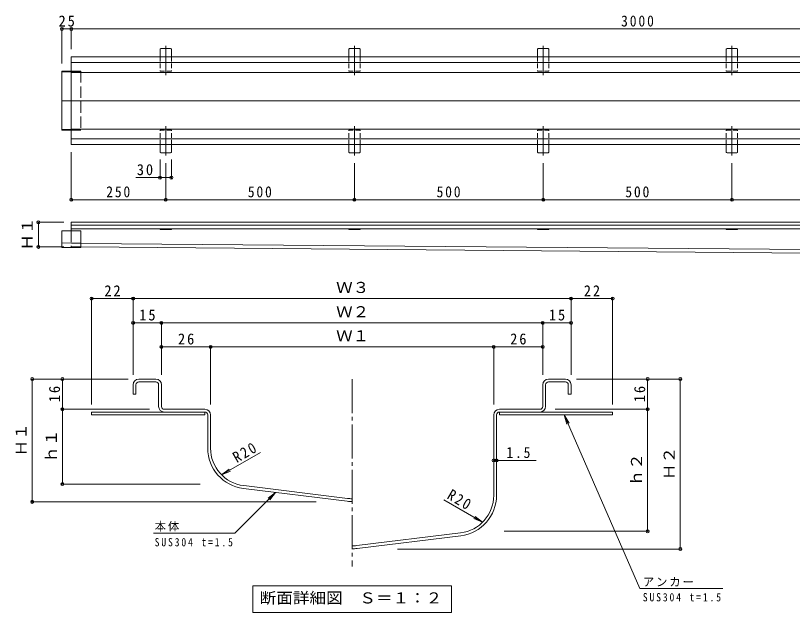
# Model space of a CAD drawing. Units: millimetres at full size, with parts at other scales. Extents: x -318 to 380, y -270 to 271.
# Drawn here: x -317.5 to 94.1, y -45 to 270.9 of the extents above; entities that cross this region are included whole.
import ezdxf
from ezdxf.enums import TextEntityAlignment as Align

# ---------------------------------------------------------------- set-up
doc = ezdxf.new("R2010")
doc.units = ezdxf.units.MM
doc.header["$LTSCALE"] = 2
doc.header["$PDMODE"] = 32
doc.header["$PDSIZE"] = 1.6
for name, pattern in [('CHAIN2', [12, 9, -1, 1, -1]), ('DASHED1', [1.8, 1.2, -0.6]), ('DASHED3', [4, 3, -1])]:
    doc.linetypes.add(name, pattern=pattern)
for name, color, linetype, lineweight in [('0-1_躯体', 2, 'Continuous', 9), ('0-2_仕上', 3, 'Continuous', 9), ('0-3_建具', 4, 'Continuous', 9), ('0-4_その他', 7, 'Continuous', 9), ('D-2', 3, 'Continuous', 9), ('D-3', 4, 'Continuous', 9), ('D-4', 7, 'Continuous', 9), ('D-5', 7, 'Continuous', 9)]:
    doc.layers.add(name, color=color, linetype=linetype, lineweight=lineweight)
doc.styles.add('ＭＳ ゴシック', font='')
doc.styles.get('ＭＳ ゴシック').set_extended_font_data('MS Gothic')

msp = doc.modelspace()

# ---------------------------------------------------------------- linework, layer by layer
at = {"layer": '0-1_躯体'}
for p, q in [((-292.962, 241.482), (-292.962, 210.282)), ((-287.962, 241.482), (-292.962, 241.482)), ((-287.962, 241.182), (-292.962, 241.182)), ((-287.962, 225.882), (-292.962, 225.882)), ((-287.962, 210.582), (-292.962, 210.582)), ((-287.962, 210.282), (-292.962, 210.282)), ((-292.962, 157.011), (-282.962, 157.011)), ((-292.962, 157.011), (-292.962, 148.254)), ((-282.962, 157.011), (-282.962, 148.166)), ((-282.962, 150.528), (-292.962, 150.616)), ((-282.962, 148.166), (-292.962, 148.254))]:
    msp.add_line(p, q, dxfattribs=at)
at = {"layer": '0-1_躯体', "linetype": 'DASHED3'}
for p, q in [((-282.962, 241.482), (-287.962, 241.482)), ((-282.962, 241.182), (-287.962, 241.182)), ((-282.962, 210.582), (-287.962, 210.582))]:
    msp.add_line(p, q, dxfattribs=at)
msp.add_lwpolyline([(-282.962, 241.482), (-282.962, 210.282), (-287.962, 210.282)], dxfattribs=at)
at = {"layer": '0-2_仕上'}
for p, q in [((-240.962, 253.082), (-240.962, 249.082)), ((-240.562, 253.482), (-235.362, 253.482)), ((-234.962, 253.082), (-234.962, 249.082)), ((-140.962, 253.082), (-140.962, 249.082)), ((-140.562, 253.482), (-135.362, 253.482)), ((-134.962, 253.082), (-134.962, 249.082)), ((-40.962, 253.082), (-40.962, 249.082)), ((-40.562, 253.482), (-35.362, 253.482)), ((-34.962, 253.082), (-34.962, 249.082)), ((59.038, 253.082), (59.038, 249.082)), ((59.438, 253.482), (64.638, 253.482)), ((65.038, 253.082), (65.038, 249.082)), ((-240.962, 198.682), (-240.962, 202.682)), ((-234.962, 198.682), (-234.962, 202.682)), ((-140.962, 198.682), (-140.962, 202.682)), ((-134.962, 198.682), (-134.962, 202.682)), ((-40.962, 198.682), (-40.962, 202.682)), ((-34.962, 198.682), (-34.962, 202.682)), ((59.038, 198.682), (59.038, 202.682)), ((65.038, 198.682), (65.038, 202.682)), ((-240.562, 198.282), (-235.362, 198.282)), ((-140.562, 198.282), (-135.362, 198.282)), ((-40.562, 198.282), (-35.362, 198.282)), ((59.438, 198.282), (64.638, 198.282)), ((-240.962, 157.711), (-240.962, 158.011)), ((-240.962, 158.011), (-234.962, 158.011)), ((-240.962, 157.711), (-234.962, 157.711)), ((-234.962, 157.711), (-234.962, 158.011)), ((-140.962, 157.711), (-140.962, 158.011)), ((-140.962, 158.011), (-134.962, 158.011)), ((-140.962, 157.711), (-134.962, 157.711)), ((-134.962, 157.711), (-134.962, 158.011)), ((-40.962, 157.711), (-40.962, 158.011)), ((-40.962, 158.011), (-34.962, 158.011)), ((-40.962, 157.711), (-34.962, 157.711)), ((-34.962, 157.711), (-34.962, 158.011)), ((59.038, 157.711), (59.038, 158.011)), ((59.038, 158.011), (65.038, 158.011)), ((59.038, 157.711), (65.038, 157.711)), ((65.038, 157.711), (65.038, 158.011))]:
    msp.add_line(p, q, dxfattribs=at)
at = {"layer": '0-2_仕上', "linetype": 'CHAIN2'}
for p, q in [((-237.962, 254.88), (-237.962, 239.41)), ((-137.962, 254.88), (-137.962, 239.41)), ((-37.962, 254.88), (-37.962, 239.41)), ((62.038, 254.88), (62.038, 239.41)), ((-237.962, 196.883), (-237.962, 212.354)), ((-137.962, 196.883), (-137.962, 212.354)), ((-37.962, 196.883), (-37.962, 212.354)), ((62.038, 196.883), (62.038, 212.354))]:
    msp.add_line(p, q, dxfattribs=at)
at = {"layer": '0-2_仕上', "linetype": 'DASHED1'}
for p, q in [((-240.962, 249.082), (-240.962, 241.482)), ((-234.962, 249.082), (-234.962, 241.482)), ((-140.962, 249.082), (-140.962, 241.482)), ((-134.962, 249.082), (-134.962, 241.482)), ((-40.962, 249.082), (-40.962, 241.482)), ((-34.962, 249.082), (-34.962, 241.482)), ((59.038, 249.082), (59.038, 241.482)), ((65.038, 249.082), (65.038, 241.482)), ((-240.962, 241.482), (-234.962, 241.482)), ((-140.962, 241.482), (-134.962, 241.482)), ((-40.962, 241.482), (-34.962, 241.482)), ((59.038, 241.482), (65.038, 241.482)), ((-240.962, 210.282), (-234.962, 210.282)), ((-240.962, 202.682), (-240.962, 210.282)), ((-234.962, 202.682), (-234.962, 210.282)), ((-140.962, 210.282), (-134.962, 210.282)), ((-140.962, 202.682), (-140.962, 210.282)), ((-134.962, 202.682), (-134.962, 210.282)), ((-40.962, 210.282), (-34.962, 210.282)), ((-40.962, 202.682), (-40.962, 210.282)), ((-34.962, 202.682), (-34.962, 210.282)), ((59.038, 210.282), (65.038, 210.282)), ((59.038, 202.682), (59.038, 210.282)), ((65.038, 202.682), (65.038, 210.282))]:
    msp.add_line(p, q, dxfattribs=at)
at = {"layer": '0-2_仕上'}
for centre, start, end in [((-240.562, 253.082), 90, 180), ((-235.362, 253.082), 0, 90), ((-140.562, 253.082), 90, 180), ((-135.362, 253.082), 0, 90), ((-40.562, 253.082), 90, 180), ((-35.362, 253.082), 0, 90), ((59.438, 253.082), 90, 180), ((64.638, 253.082), 0, 90), ((-240.562, 198.682), 180, 270), ((-235.362, 198.682), 270, 0), ((-140.562, 198.682), 180, 270), ((-135.362, 198.682), 270, 0), ((-40.562, 198.682), 180, 270), ((-35.362, 198.682), 270, 0), ((59.438, 198.682), 180, 270), ((64.638, 198.682), 270, 0)]:
    msp.add_arc(centre, 0.4, start, end, dxfattribs=at)
at = {"layer": '0-3_建具'}
for p, q in [((-287.962, 202.682), (-287.962, 249.082)), ((312.038, 246.082), (-287.962, 246.082)), ((312.038, 240.882), (-287.962, 240.882)), ((312.038, 225.882), (-287.962, 225.882)), ((312.038, 210.882), (-287.962, 210.882)), ((312.038, 205.682), (-287.962, 205.682)), ((312.038, 202.682), (-287.962, 202.682)), ((-287.962, 161.511), (312.038, 161.511)), ((-287.962, 161.511), (-287.962, 157.011)), ((-287.962, 159.911), (312.038, 159.911)), ((-287.962, 158.011), (312.038, 158.011)), ((-282.962, 150.347), (312.038, 145.389)), ((-282.962, 148.469), (312.038, 143.511))]:
    msp.add_line(p, q, dxfattribs=at)
at = {"layer": '0-3_建具', "linetype": 'DASHED3'}
for p, q in [((-287.962, 157.011), (-287.962, 148.511)), ((-287.962, 148.511), (-282.962, 148.469)), ((-287.946, 150.389), (-282.962, 150.347))]:
    msp.add_line(p, q, dxfattribs=at)
at = {"layer": '0-3_建具'}
msp.add_lwpolyline([(312.038, 202.682), (312.038, 249.082), (-287.962, 249.082)], dxfattribs=at)
at = {"layer": '0-4_その他'}
for p, q in [((-292.962, 264.449), (-292.962, 245.482)), ((-287.962, 263.849), (-292.962, 263.849)), ((-287.962, 264.449), (-287.962, 253.082)), ((312.038, 263.849), (-287.962, 263.849)), ((-287.962, 172.85), (-287.962, 198.682)), ((-240.962, 184.564), (-240.962, 194.682)), ((-234.962, 184.564), (-234.962, 194.682)), ((-237.962, 172.85), (-237.962, 192.883)), ((-137.962, 172.85), (-137.962, 192.883)), ((-37.962, 172.85), (-37.962, 192.883)), ((62.038, 172.85), (62.038, 192.883)), ((-240.962, 185.164), (-253.812, 185.164)), ((-240.962, 185.164), (-234.962, 185.164)), ((-287.962, 173.45), (-237.962, 173.45)), ((-237.962, 173.45), (-137.962, 173.45)), ((-137.962, 173.45), (-37.962, 173.45)), ((-37.962, 173.45), (62.038, 173.45)), ((62.038, 173.45), (162.038, 173.45)), ((-306.005, 161.511), (-291.962, 161.511)), ((-305.405, 161.511), (-305.405, 148.511)), ((-306.005, 148.511), (-291.962, 148.511))]:
    msp.add_line(p, q, dxfattribs=at)
for p in [(-292.962, 263.849), (-287.962, 263.849), (-240.962, 185.164), (-234.962, 185.164), (-287.962, 173.45), (-237.962, 173.45), (-137.962, 173.45), (-37.962, 173.45), (62.038, 173.45), (-305.405, 161.511), (-305.405, 148.511)]:
    msp.add_point(p, dxfattribs=at)
at = {"layer": 'D-2'}
for points in [[(-277.195, 59.56), (-217.195, 59.56), (-217.195, 61.06), (-277.195, 61.06)], [(-1.195, 59.56), (-61.195, 59.56), (-61.195, 61.06), (-1.195, 61.06)]]:
    msp.add_lwpolyline(points, close=True, dxfattribs=at)
at = {"layer": 'D-3'}
for p, q in [((-243.195, 78.56), (-252.195, 78.56)), ((-35.195, 78.56), (-26.195, 78.56)), ((-253.695, 75.56), (-253.695, 70.56)), ((-243.154, 77.06), (-252.205, 77.06)), ((-241.695, 64.06), (-241.695, 75.56)), ((-240.195, 64.06), (-240.195, 75.56)), ((-38.195, 75.56), (-38.195, 64.06)), ((-36.695, 64.06), (-36.695, 75.56)), ((-35.195, 77.06), (-26.195, 77.06)), ((-24.695, 75.56), (-24.695, 70.56)), ((-238.695, 62.56), (-217.195, 62.56)), ((-61.195, 62.56), (-39.695, 62.56)), ((-238.695, 61.06), (-217.195, 61.06)), ((-215.695, 59.56), (-215.695, 41.975)), ((-214.195, 41.975), (-214.195, 59.56)), ((-64.195, 16.975), (-64.195, 59.56)), ((-62.695, 59.56), (-62.695, 16.975)), ((-61.195, 61.06), (-39.695, 61.06)), ((-196.815, 20.635), (-141.815, 13.882)), ((-196.632, 22.124), (-141.632, 15.371)), ((-81.757, -2.876), (-136.757, -9.629)), ((-81.574, -4.365), (-136.575, -11.118))]:
    msp.add_line(p, q, dxfattribs=at)
at = {"layer": 'D-3', "linetype": 'CHAIN2'}
for q in [(-139.195, 69.883), (-139.195, -20.74)]:
    msp.add_line((-139.195, 78.56), q, dxfattribs=at)
at = {"layer": 'D-3'}
for points in [[(-255.195, 75.56), (-255.195, 70.56), (-253.695, 70.56)], [(-23.195, 75.56), (-23.195, 70.56), (-24.695, 70.56)]]:
    msp.add_lwpolyline(points, dxfattribs=at)
for centre, radius, start, end in [((-252.195, 75.56), 3, 90, 180), ((-243.195, 75.56), 3, 0, 90), ((-35.195, 75.56), 3, 90, 180), ((-26.195, 75.56), 3, 0, 90), ((-252.195, 75.56), 1.5, 90, 180), ((-243.195, 75.56), 1.5, 0, 90), ((-35.195, 75.56), 1.5, 90, 180), ((-26.195, 75.56), 1.5, 0, 90), ((-238.695, 64.06), 3, 180, 270), ((-238.695, 64.06), 1.5, 180, 270), ((-217.195, 59.56), 3, 0, 90), ((-61.195, 59.56), 3, 90, 180), ((-39.695, 64.06), 3, 270, 0), ((-39.695, 64.06), 1.5, 270, 0), ((-217.195, 59.56), 1.5, 0, 90), ((-61.195, 59.56), 1.5, 90, 180), ((-194.195, 41.975), 21.5, 180, 263), ((-194.195, 41.975), 20, 180, 263), ((-84.195, 16.975), 20, 277, 0), ((-84.195, 16.975), 21.5, 277, 0), ((-139.195, 35.222), 21.5, 263, 270), ((-139.195, 35.222), 20, 263, 270), ((-139.195, 10.222), 20, 270, 277), ((-139.195, 10.222), 21.5, 270, 277)]:
    msp.add_arc(centre, radius, start, end, dxfattribs=at)
at = {"layer": 'D-4'}
for p, q in [((-277.195, 121.738), (-277.195, 65.06)), ((-255.195, 121.138), (-277.195, 121.138)), ((-255.195, 121.738), (-255.195, 80.846)), ((-255.195, 121.138), (-23.195, 121.138)), ((-23.195, 121.738), (-23.195, 80.846)), ((-23.195, 121.138), (-1.195, 121.138)), ((-1.195, 121.738), (-1.195, 65.06)), ((-240.195, 108.281), (-255.195, 108.281)), ((-240.195, 108.881), (-240.195, 80.846)), ((-240.195, 108.281), (-38.195, 108.281)), ((-38.195, 108.881), (-38.195, 80.846)), ((-38.195, 108.281), (-23.195, 108.281)), ((-214.195, 95.574), (-240.195, 95.574)), ((-214.195, 96.174), (-214.195, 65.046)), ((-214.195, 95.574), (-64.195, 95.574)), ((-64.195, 96.174), (-64.195, 65.046)), ((-64.195, 95.574), (-38.195, 95.574)), ((-309.273, 78.56), (-257.932, 78.56)), ((-308.673, 78.56), (-308.673, 13.56)), ((-292.671, 62.56), (-292.671, 78.56)), ((35.261, 78.56), (-20.292, 78.56)), ((17.341, 78.56), (17.341, 62.56)), ((34.661, 78.56), (34.661, -11.44)), ((-293.271, 62.56), (-246.536, 62.56)), ((-292.671, 62.56), (-292.671, 22.953)), ((17.941, 62.56), (-31.692, 62.56)), ((17.341, 62.56), (17.341, -2.047)), ((-64.195, 35.468), (-62.695, 35.468)), ((-62.695, 35.468), (-41.768, 35.468)), ((-293.271, 22.953), (-219.695, 22.953)), ((-309.273, 13.56), (-158.281, 13.56)), ((17.941, -2.047), (-58.695, -2.047)), ((35.261, -11.44), (-115.195, -11.44))]:
    msp.add_line(p, q, dxfattribs=at)
for p in [(-277.195, 121.138), (-255.195, 121.138), (-23.195, 121.138), (-1.195, 121.138), (-255.195, 108.281), (-240.195, 108.281), (-38.195, 108.281), (-23.195, 108.281), (-240.195, 95.574), (-214.195, 95.574), (-64.195, 95.574), (-38.195, 95.574), (-308.673, 78.56), (-292.671, 78.56), (17.341, 78.56), (34.661, 78.56), (-292.671, 62.56), (17.341, 62.56), (-64.195, 35.468), (-62.695, 35.468), (-292.671, 22.953), (-308.673, 13.56), (17.341, -2.047), (34.661, -11.44)]:
    msp.add_point(p, dxfattribs=at)
at = {"layer": 'D-5'}
for p, q in [((-26.85, 59.56), (-25.468, 54.755)), ((-187.796, 39.692), (-208.337, 27.833)), ((-208.337, 27.833), (-204.37, 30.877)), ((-208.337, 27.833), (-203.718, 29.746)), ((-179.71, 18.535), (-183.676, 15.491)), ((-90.593, 14.693), (-70.052, 2.833)), ((-70.052, 2.833), (-74.672, 4.747)), ((-70.052, 2.833), (-74.019, 5.877)), ((-244.418, -3.104), (-201.349, -3.104)), ((-191.795, -30.987), (-86.595, -30.987)), ((-191.795, -30.987), (-191.795, -44.987)), ((-86.595, -30.987), (-86.595, -44.987)), ((13.169, -32.248), (57.26, -32.248)), ((-191.795, -44.987), (-86.595, -44.987))]:
    msp.add_line(p, q, dxfattribs=at)
for points in [[(13.169, -32.248), (-26.85, 59.56), (-24.271, 55.277)], [(-201.349, -3.104), (-179.71, 18.535), (-182.753, 14.568)]]:
    msp.add_lwpolyline(points, dxfattribs=at)

# ---------------------------------------------------------------- texts
at = {"layer": '0-4_その他', "color": 2, "style": 'ＭＳ ゴシック', "width": 1.1}
msp.add_text('Ｈ１', height=5.865, rotation=90, dxfattribs=at).set_placement((-306.605, 146.511), align=Align.BOTTOM_LEFT)
at = {"layer": '0-4_その他', "color": 2, "char_height": 5.865, "attachment_point": 7, "style": 'ＭＳ ゴシック'}
for s, insert in [('\\T1.27;\\W0.95;25', (-294.712, 265.049)), ('\\T1.28;\\W0.9;3000', (3.288, 265.049)), ('\\T1.27;\\W0.95;30', (-253.252, 186.364)), ('\\T1.27;\\W0.9;250', (-269.462, 174.65)), ('\\T1.27;\\W0.9;500', (-194.462, 174.65)), ('\\T1.27;\\W0.9;500', (-94.462, 174.65)), ('\\T1.27;\\W0.9;500', (5.538, 174.65))]:
    msp.add_mtext(s, dxfattribs=dict(at, insert=insert))
at = {"layer": 'D-4', "color": 2, "style": 'ＭＳ ゴシック', "width": 1.1}
for s, p in [('Ｗ３', (-147.695, 122.338)), ('Ｗ２', (-147.695, 109.481)), ('Ｗ１', (-147.695, 96.774))]:
    msp.add_text(s, height=5.865, dxfattribs=at).set_placement(p, align=Align.BOTTOM_LEFT)
for s, p in [('Ｈ１', (-309.873, 37.56)), ('ｈ１', (-293.871, 34.257)), ('ｈ２', (16.141, 21.757)), ('Ｈ２', (33.461, 25.06))]:
    msp.add_text(s, height=5.865, rotation=90, dxfattribs=at).set_placement(p, align=Align.BOTTOM_LEFT)
at = {"layer": 'D-4', "color": 2, "char_height": 5.865, "attachment_point": 7, "style": 'ＭＳ ゴシック'}
for s, insert in [('\\T1.27;\\W0.95;22', (-270.445, 122.338)), ('\\T1.27;\\W0.95;22', (-16.445, 122.338)), ('\\T1.27;\\W0.95;15', (-251.945, 109.481)), ('\\T1.27;\\W0.95;15', (-34.945, 109.481)), ('\\T1.27;\\W0.95;26', (-231.445, 96.774)), ('\\T1.27;\\W0.95;26', (-55.445, 96.774)), ('\\T1.27;\\W0.9;1.5', (-57.463, 36.668))]:
    msp.add_mtext(s, dxfattribs=dict(at, insert=insert))
at = {"layer": 'D-4', "color": 2, "char_height": 5.865, "attachment_point": 7, "rotation": 90, "style": 'ＭＳ ゴシック'}
for insert in [(-293.871, 66.31), (16.141, 66.31)]:
    msp.add_mtext('\\T1.27;\\W0.95;16', dxfattribs=dict(at, insert=insert))
at = {"layer": 'D-5', "color": 2, "style": 'ＭＳ ゴシック', "width": 1.1}
msp.add_text('断面詳細図\u3000Ｓ＝１：２', height=5.865, dxfattribs=at).set_placement((-188.195, -41.987), align=Align.BOTTOM_LEFT)
at = {"layer": 'D-5', "color": 2, "char_height": 5.865, "attachment_point": 7, "style": 'ＭＳ ゴシック'}
for insert, rotation in [((-200.221, 33.905), 30), ((-89.427, 15.405), 330)]:
    msp.add_mtext('\\T1.27;\\W0.9;R20', dxfattribs=dict(at, insert=insert, rotation=rotation))
at = {"layer": 'D-5', "char_height": 4.399, "attachment_point": 7, "style": 'ＭＳ ゴシック'}
for s, insert in [('\\T1.17;本体', (-243.795, -2.152)), ('\\T1.39;\\W0.85;SUS304\\~t=1.5', (-243.795, -10.056)), ('\\T1.17;アンカー', (14.814, -31.296)), ('\\T1.39;\\W0.85;SUS304\\~t=1.5', (14.814, -39.2))]:
    msp.add_mtext(s, dxfattribs=dict(at, insert=insert))

doc.saveas('drawing.dxf')
